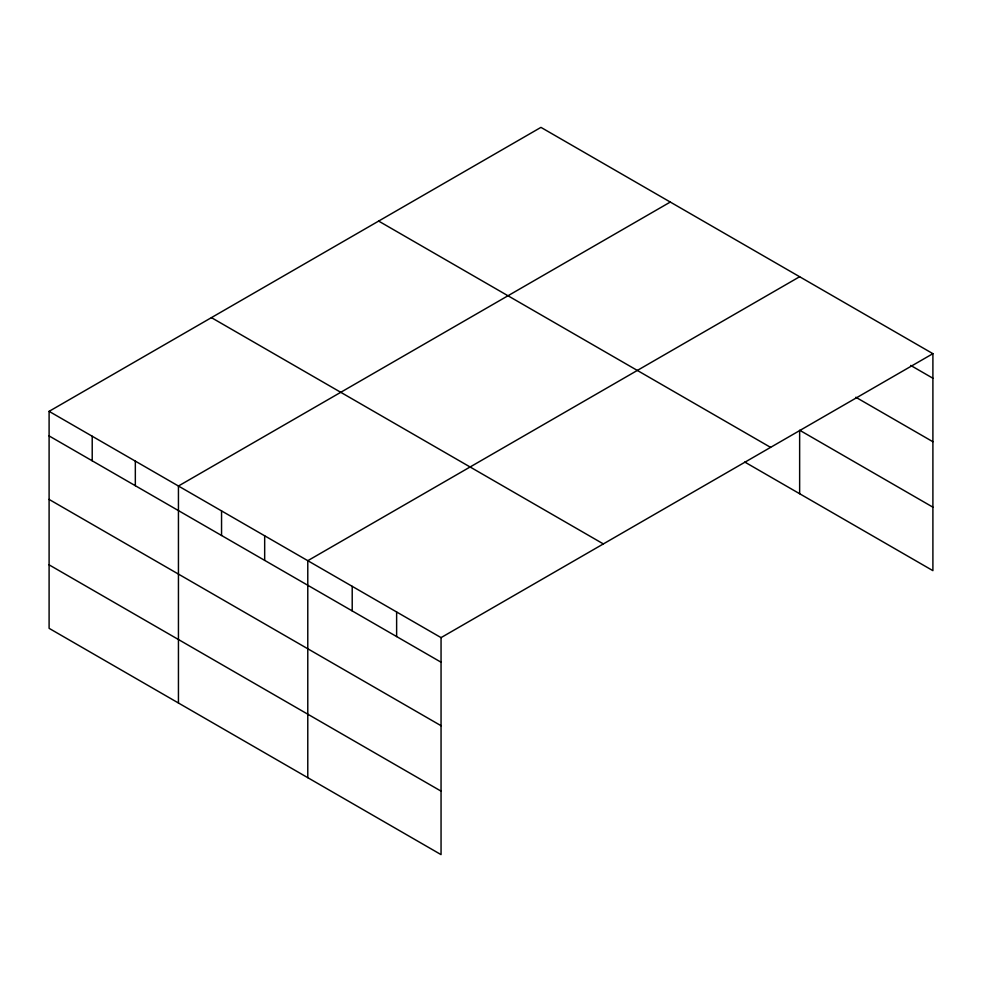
<?xml version="1.0" encoding="UTF-8"?>
<svg xmlns="http://www.w3.org/2000/svg" width="982" height="982" viewBox="0 0 982 982"><rect width="100%" height="100%" fill="white"/><g stroke="black" fill="none" stroke-linecap="round" stroke-linejoin="round"><path stroke-width="1.47" d="M49.1 411.348L441.053 637.625L441.053 854.622L49.1 628.333L49.1 411.348L540.947 127.378L932.9 353.667L932.9 570.652L744.761 462.043M670.301 202.047L178.442 486.016L178.442 703.014M799.643 276.728L307.783 560.697L307.783 777.683M441.053 637.625L932.9 353.667M910.695 365.427L932.9 378.242M855.813 397.244L932.9 441.74M932.9 507.166L799.643 430.226L799.643 493.725M378.647 221.085L770.588 447.375M211.412 317.628L603.353 543.918M49.1 435.922L441.053 662.212M49.1 499.421L441.053 725.71M49.1 564.846L441.053 791.136M396.63 611.982L396.63 636.569M352.207 586.34L352.207 610.927M264.674 535.804L264.674 560.391M221.551 510.91L221.551 535.497M135.332 461.123L135.332 485.709M92.21 436.229L92.21 460.816"/></g></svg>
